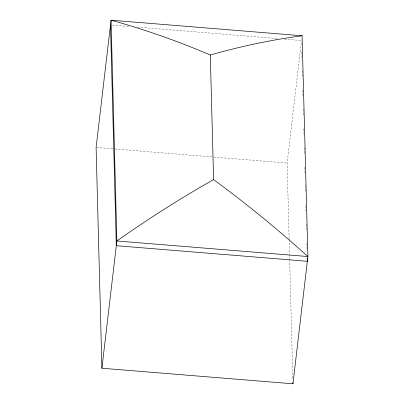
<?xml version="1.0" encoding="UTF-8"?>
<svg xmlns="http://www.w3.org/2000/svg" width="404" height="404" viewBox="0 0 404 404"><rect width="100%" height="100%" fill="white"/><g stroke="black" fill="none" stroke-linecap="round" stroke-linejoin="round"><path stroke-width="0.3" stroke-dasharray="2.02 1.52" d="M289.128 238.729L287.138 163.039L301.455 41.142M112.378 25.104L129.977 26.538M137.517 27.149L278.28 38.622M284.562 39.138L301.53 40.521M96.733 147.521L114.327 148.955M114.953 149.005L287.138 163.039M301.828 51.874L301.995 58.181M302.328 70.796L302.495 77.103M302.843 90.35L303.01 96.657M303.338 109.272L303.505 115.579M303.853 128.826L304.005 134.502M304.353 147.748L304.52 154.055M304.869 167.301L305.015 172.978M305.348 185.593L305.53 192.531M305.879 205.777L306.03 211.454M306.358 224.069L306.525 230.376M306.873 243.622L307.04 249.93M289.148 239.36L289.527 253.863M289.547 254.495L289.663 258.913M289.678 259.545L292.849 380.018"/><path stroke-width="0.61" d="M101.914 368.231L116.862 240.961L111.055 20.2L302.086 35.769L307.899 256.535L292.945 383.8L101.914 368.231L96.102 147.465L111.055 20.2C144.874 29.537 178.053 41.198 210.307 55C240.385 46.384 271.074 39.885 302.086 35.769M213.59 179.613C180.315 198.379 148.122 219.018 116.862 240.961L307.899 256.535C277.725 229.396 246.344 203.581 213.59 179.613L210.307 55M307.257 258.126L307.338 261.282L116.307 245.708L110.494 24.947M292.915 382.538L292.945 383.8"/></g></svg>
